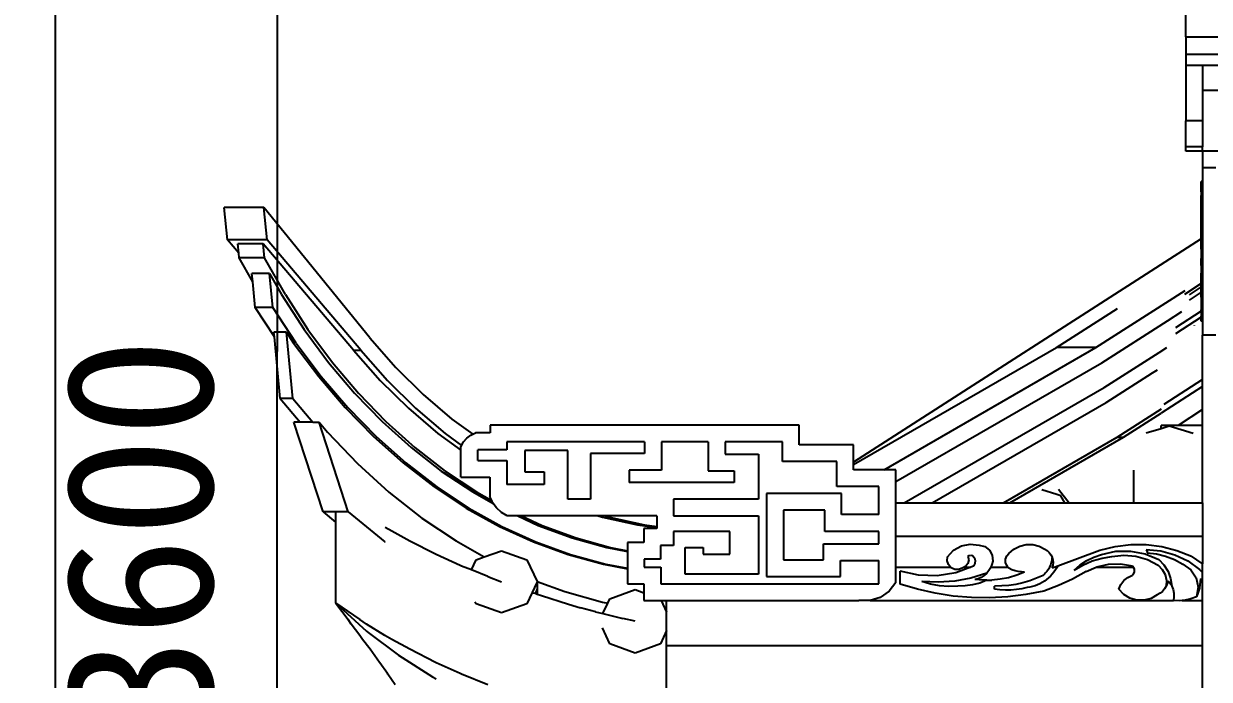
# Model space of a CAD drawing. Extents: x -24961 to 905641, y -154323 to 635957.
# Drawn here: x 391167 to 393992, y -138247 to -136683 of the extents above; entities that cross this region are included whole.
import ezdxf

# ---------------------------------------------------------------- set-up
doc = ezdxf.new("R2010")
doc.units = 0
doc.header["$LTSCALE"] = 1000
doc.header["$MEASUREMENT"] = 0
doc.layers.add('PUB_DIM', color=3, linetype='Continuous')
doc.styles.add('黑体_T3', font='simhei.ttf')
doc.dimstyles.new('副本 STANDARD黑&&100', dxfattribs={"dimtxt": 350, "dimasz": 100, "dimexe": 250, "dimexo": 300, "dimgap": 150, "dimtad": 1, "dimdec": 0, "dimdsep": 46, "dimtxsty": '黑体_T3', "dimblk": 'ARCHTICK', "dimcen": 0.09, "dimadec": 0, "dimazin": 0, "dimtfac": 1, "dimtdec": 0, "dimtix": 1, "dimtmove": 2, "dimatfit": 3, "dimfxl": 0, "dimtolj": 1, "dimtzin": 0, "dimarcsym": 0})

# ---------------------------------------------------------------- blocks, each defined once
blk = doc.blocks.new('_ArchTick')
at = {"color": 0, "linetype": 'ByBlock', "const_width": 0.4}
blk.add_lwpolyline([(-0.5, -0.5), (0.5, 0.5)], dxfattribs=at)
blk = doc.blocks.new('*D569')
at = {"layer": 'Defpoints', "color": 0, "transparency": 16777216}
for p in [(391242.6, -131207.9), (393009.6, -131207.9), (393009.6, -148107.9)]:
    blk.add_point(p, dxfattribs=at)
at = {"layer": 'PUB_DIM', "color": 0, "lineweight": -2, "transparency": 16777216}
for p, q in [((392709.6, -131207.9), (390992.6, -131207.9)), ((391242.6, -148107.9), (391242.6, -131207.9)), ((392709.6, -148107.9), (390992.6, -148107.9))]:
    blk.add_line(p, q, dxfattribs=at)
at = {"layer": 'PUB_DIM', "color": 0, "lineweight": -2, "transparency": 16777216, "xscale": 100, "yscale": 100, "zscale": 100}
for p, rotation in [((391242.6, -131207.9), 90), ((391242.6, -148107.9), 270)]:
    blk.add_blockref('_ArchTick', p, dxfattribs=dict(at, rotation=rotation))
at = {"layer": 'PUB_DIM', "color": 0, "transparency": 16777216, "insert": (390915.6, -139657.9), "char_height": 350, "attachment_point": 5, "rotation": 90, "style": '黑体_T3'}
blk.add_mtext('\\A1;16900', dxfattribs=at)
blk = doc.blocks.new('*D585')
at = {"layer": 'Defpoints', "color": 0, "transparency": 16777216}
for p in [(391771.8, -136107.6), (393008.6, -136107.9), (393007.8, -139707.9)]:
    blk.add_point(p, dxfattribs=at)
at = {"layer": 'PUB_DIM', "color": 0, "lineweight": -2, "transparency": 16777216}
for p, q in [((392708.6, -136107.8), (391521.8, -136107.6)), ((391771.1, -139707.6), (391771.8, -136107.6)), ((392707.8, -139707.8), (391521.1, -139707.6))]:
    blk.add_line(p, q, dxfattribs=at)
at = {"layer": 'PUB_DIM', "color": 0, "lineweight": -2, "transparency": 16777216, "xscale": 100, "yscale": 100, "zscale": 100}
for p, rotation in [((391771.8, -136107.6), 89.98847971758923), ((391771.1, -139707.6), 269.9884797175893)]:
    blk.add_blockref('_ArchTick', p, dxfattribs=dict(at, rotation=rotation))
at = {"layer": 'PUB_DIM', "color": 0, "transparency": 16777216, "insert": (391444.5, -137907.6), "char_height": 350, "attachment_point": 5, "rotation": 89.9885, "style": '黑体_T3'}
blk.add_mtext('\\A1;3600', dxfattribs=at)

msp = doc.modelspace()

# ---------------------------------------------------------------- linework, layer by layer
for p, q in [((393936.4, -136714.2), (393936.4, -136482.2)), ((393936.4, -136714.2), (395860.1, -136714.2)), ((393936.4, -136714.2), (393936.4, -136755.6)), ((393936.4, -136755.6), (395860.1, -136755.6)), ((393936.4, -136755.6), (393936.4, -136781.5)), ((393936.4, -136781.5), (393976.4, -136781.5)), ((393936.4, -136781.5), (393936.4, -136914.3)), ((393976.4, -136781.5), (393976.4, -136841.8)), ((393976.4, -136781.5), (395860.1, -136781.5)), ((393976.4, -136841.8), (395860.1, -136841.8)), ((393976.4, -136841.8), (393976.4, -136914.3)), ((393976.4, -136914.3), (393936.4, -136914.3)), ((393936.4, -136976.6), (393936.4, -136914.3)), ((393976.4, -136914.3), (393976.4, -136976.6)), ((393976.4, -136976.6), (393936.4, -136976.6)), ((393936.4, -136986.6), (393936.4, -136976.6)), ((393976.4, -136986.6), (393936.4, -136986.6)), ((393976.4, -136985.9), (393976.4, -136976.6)), ((393976.4, -136985.9), (395860.1, -136985.9)), ((393976.4, -136985.9), (393976.4, -136986.6)), ((393976.4, -136986.6), (393976.4, -137025.8)), ((393976.4, -137025.8), (394008.1, -137025.8)), ((393976.4, -137025.8), (393976.4, -137059.4)), ((393973.1, -137060), (393973.1, -137059.4)), ((393976.4, -137059.4), (393973.1, -137059.4)), ((393976.4, -137060), (393973.1, -137060)), ((393973.1, -137067.8), (393973.1, -137060)), ((393976.4, -137067.8), (393973.1, -137067.8)), ((393973.1, -137083.9), (393973.1, -137067.8)), ((393976.4, -137059.4), (393976.4, -137060)), ((393976.4, -137060), (393976.4, -137067.8)), ((393976.4, -137067.8), (393976.4, -137083.9)), ((393976.4, -137083.9), (393973.1, -137083.9)), ((393973.1, -137083.9), (393973.1, -137092.5)), ((393976.4, -137092.5), (393973.1, -137092.5)), ((393973.1, -137100), (393973.1, -137092.5)), ((393976.4, -137100), (393973.1, -137100)), ((393973.1, -137108.2), (393973.1, -137100)), ((393976.4, -137083.9), (393976.4, -137092.5)), ((393976.4, -137092.5), (393976.4, -137100)), ((393976.4, -137100), (393976.4, -137108.2)), ((391652.5, -137198.1), (391645.1, -137121.3)), ((391739.4, -137121.3), (391645.1, -137121.3)), ((391991.9, -137432.4), (391739.4, -137121.3)), ((391746.9, -137198.1), (391739.4, -137121.3)), ((393976.4, -137108.2), (393973.1, -137108.2)), ((393973.1, -137150.2), (393973.1, -137108.2)), ((393976.4, -137108.2), (393976.4, -137150.2)), ((393976.4, -137150.2), (393973.1, -137150.2)), ((393973.1, -137190.5), (393973.1, -137150.2)), ((393976.4, -137150.2), (393976.4, -137190.5)), ((391679.7, -137230.3), (391652.5, -137198.1)), ((391746.9, -137198.1), (391652.5, -137198.1)), ((391737.8, -137207.6), (391677.5, -137207.6)), ((391679.7, -137230.3), (391677.5, -137207.6)), ((391953.3, -137461.7), (391737.8, -137207.6)), ((391741, -137241.4), (391737.8, -137207.6)), ((391970.3, -137461.7), (391746.9, -137198.1)), ((393973.1, -137196.3), (393144.4, -137728.7)), ((393976.4, -137190.5), (393973.1, -137190.5)), ((393973.1, -137196.3), (393973.1, -137190.5)), ((393973.1, -137220.6), (393973.1, -137196.3)), ((393976.4, -137190.5), (393976.4, -137220.6)), ((391680.8, -137241.4), (391679.7, -137230.3)), ((391741, -137241.4), (391680.8, -137241.4)), ((391712.9, -137298.2), (391680.8, -137241.4)), ((391790.6, -137329), (391741, -137241.4)), ((393976.4, -137220.6), (393973.1, -137220.6)), ((393973.1, -137220.6), (393973.1, -137228.4)), ((393976.4, -137228.4), (393973.1, -137228.4)), ((393973.1, -137228.4), (393973.1, -137242.8)), ((393976.4, -137242.8), (393973.1, -137242.8)), ((393973.1, -137250.5), (393973.1, -137242.8)), ((393976.4, -137220.6), (393976.4, -137228.4)), ((393976.4, -137228.4), (393976.4, -137242.8)), ((393976.4, -137242.8), (393976.4, -137250.5)), ((393976.4, -137250.5), (393973.1, -137250.5)), ((393973.1, -137259.6), (393973.1, -137250.5)), ((393976.4, -137259.6), (393973.1, -137259.6)), ((393973.1, -137259.6), (393973.1, -137269.1)), ((393976.4, -137269.1), (393973.1, -137269.1)), ((393973.1, -137269.1), (393973.1, -137277.9)), ((393976.4, -137250.5), (393976.4, -137259.6)), ((393976.4, -137259.6), (393976.4, -137269.1)), ((393976.4, -137269.1), (393976.4, -137277.9)), ((391753.2, -137278.9), (391711, -137278.9)), ((391712.9, -137298.2), (391711, -137278.9)), ((391718.8, -137359.9), (391712.9, -137298.2)), ((391761, -137359.9), (391753.2, -137278.9)), ((391753.2, -137278.9), (391781.5, -137329)), ((393976.4, -137277.9), (393973.1, -137277.9)), ((393973.1, -137285.5), (393973.1, -137277.9)), ((393976.4, -137285.5), (393973.1, -137285.5)), ((393973.1, -137298.7), (393973.1, -137285.5)), ((393976.4, -137298.7), (393973.1, -137298.7)), ((393973.1, -137302.9), (393973.1, -137298.7)), ((393976.4, -137277.9), (393976.4, -137285.5)), ((393976.4, -137285.5), (393976.4, -137298.7)), ((393976.4, -137298.7), (393976.4, -137315.3)), ((393722.2, -137455.5), (393934.4, -137319.4)), ((393973.1, -137302.9), (393933.1, -137328.6)), ((393973.1, -137310.5), (393944, -137329.2)), ((393973.1, -137323.4), (393944, -137342.1)), ((393973.1, -137310.5), (393973.1, -137302.9)), ((393973.1, -137310.5), (393973.1, -137315.3)), ((393973.1, -137318.5), (393973.1, -137315.3)), ((393976.4, -137315.3), (393973.1, -137315.3)), ((393976.4, -137318.5), (393973.1, -137318.5)), ((393973.1, -137323.4), (393973.1, -137318.5)), ((393973.1, -137335.1), (393973.1, -137323.4)), ((393976.4, -137315.3), (393976.4, -137318.5)), ((393976.4, -137318.5), (393976.4, -137335.1)), ((391781.5, -137329), (391835.4, -137412.2)), ((391790.6, -137329), (391844.5, -137412.2)), ((393976.4, -137335.1), (393973.1, -137335.1)), ((393973.1, -137335.1), (393973.1, -137351.3)), ((393976.4, -137351.3), (393973.1, -137351.3)), ((393973.1, -137351.3), (393973.1, -137365.3)), ((393976.4, -137335.1), (393976.4, -137351.3)), ((393976.4, -137351.3), (393976.4, -137365.3)), ((391761, -137359.9), (391718.8, -137359.9)), ((391764.4, -137429.5), (391718.8, -137359.9)), ((391816.4, -137444.5), (391761, -137359.9)), ((393627.8, -137455.5), (393773.2, -137362.3)), ((393892.4, -137391.4), (393926.5, -137369.5)), ((393973.1, -137368.6), (393911.4, -137408.2)), ((393973.1, -137383), (393911.9, -137422.3)), ((393976.4, -137365.3), (393973.1, -137365.3)), ((393973.1, -137368.6), (393973.1, -137365.3)), ((393973.1, -137368.6), (393973.1, -137375.5)), ((393976.4, -137375.5), (393973.1, -137375.5)), ((393973.1, -137375.5), (393973.1, -137380.7)), ((393976.4, -137380.7), (393973.1, -137380.7)), ((393973.1, -137383), (393973.1, -137380.7)), ((393973.1, -137389.9), (393973.1, -137383)), ((393976.4, -137365.3), (393976.4, -137375.5)), ((393976.4, -137375.5), (393976.4, -137380.7)), ((393976.4, -137380.7), (393976.4, -137389.9)), ((391835.4, -137412.2), (391893.5, -137490.6)), ((391844.5, -137412.2), (391902.6, -137490.6)), ((393736.2, -137491.6), (393892.4, -137391.4)), ((393957.2, -137402.4), (393957.1, -137402.3)), ((393973.1, -137391.1), (393973.1, -137389.9)), ((393976.4, -137389.9), (393973.1, -137389.9)), ((393973.1, -137392.7), (393973.1, -137391.1)), ((393976.4, -137391.1), (393973.1, -137391.1)), ((393976.4, -137392.7), (393973.1, -137392.7)), ((393976.4, -137389.9), (393976.4, -137391.1)), ((393976.4, -137391.1), (393976.4, -137392.7)), ((393976.4, -137392.7), (393976.4, -137425.8)), ((391793.4, -137418.7), (391763.3, -137418.7)), ((391764.4, -137429.5), (391763.3, -137418.7)), ((391778.6, -137576.9), (391764.4, -137429.5)), ((391808.7, -137576.9), (391793.4, -137418.7)), ((391793.4, -137418.7), (391810.4, -137444.5)), ((391991.9, -137432.4), (392053.6, -137502.7)), ((394008.1, -137425.8), (393976.4, -137425.8)), ((393976.4, -137531.9), (393976.4, -137425.8)), ((391810.4, -137444.5), (391870, -137524.2)), ((391816.4, -137444.5), (391876, -137524.2)), ((391953.3, -137461.7), (391970.3, -137461.7)), ((391953.3, -137461.7), (392016.6, -137533.9)), ((391970.3, -137461.7), (392033.7, -137533.9)), ((393144.4, -137734.6), (393627.8, -137455.5)), ((393217.9, -137746.6), (393722.2, -137455.5)), ((393722.2, -137455.5), (393627.8, -137455.5)), ((393742, -137550.7), (393872.9, -137466.8)), ((393872.9, -137466.8), (393890.9, -137455.2)), ((391893.5, -137490.6), (391955.5, -137563.8)), ((391902.6, -137490.6), (391964.6, -137563.8)), ((393245.2, -137774.9), (393736.2, -137491.6)), ((391870, -137524.2), (391933.5, -137598.6)), ((391876, -137524.2), (391939.6, -137598.6)), ((392053.6, -137502.7), (392118.9, -137567.2)), ((393746.8, -137586.3), (393856.9, -137515.8)), ((393856.9, -137515.8), (393868.9, -137508.1)), ((392016.6, -137533.9), (392083.8, -137600.2)), ((392033.7, -137533.9), (392100.8, -137600.2)), ((393265.5, -137825.6), (393742, -137550.7)), ((393976.4, -137548.5), (393877.7, -137611.9)), ((393976.4, -137531.9), (393884.2, -137591.2)), ((393976.4, -137548.5), (393976.4, -137531.9)), ((393976.4, -137603.4), (393976.4, -137548.5)), ((391778.6, -137576.9), (391825.7, -137633.3)), ((391808.7, -137576.9), (391778.6, -137576.9)), ((391808.7, -137576.9), (391855.8, -137633.3)), ((391955.5, -137563.8), (392021.2, -137631.6)), ((391964.6, -137563.8), (392030.2, -137631.6)), ((392118.9, -137567.2), (392187.6, -137625.8)), ((391933.5, -137598.6), (392000.8, -137667.5)), ((391939.6, -137598.6), (392006.8, -137667.5)), ((392083.8, -137600.2), (392154.3, -137660.4)), ((392100.8, -137600.2), (392171.4, -137660.4)), ((393331.9, -137825.6), (393746.8, -137586.3)), ((393773, -137669.4), (393878.6, -137601.7)), ((393976.4, -137603.4), (393917.9, -137641)), ((393976.4, -137641), (393976.4, -137603.4)), ((391825.7, -137633.3), (391810.6, -137633.3)), ((391880.4, -137846.9), (391810.6, -137633.3)), ((391855.8, -137633.3), (391825.7, -137633.3)), ((391855.8, -137633.3), (391870.9, -137633.3)), ((391940.6, -137846.9), (391870.9, -137633.3)), ((391870.9, -137633.3), (391891.1, -137657.4)), ((392021.2, -137631.6), (392090.2, -137693.7)), ((392030.2, -137631.6), (392099.2, -137693.7)), ((392187.6, -137625.8), (392237, -137661.9)), ((393788, -137669.4), (393877.7, -137611.9)), ((391891.1, -137657.4), (391962.4, -137732)), ((392154.3, -137660.4), (392209, -137700.3)), ((392171.4, -137660.4), (392210.3, -137688.8)), ((392222.7, -137671.1), (392232.6, -137663.9)), ((392232.6, -137663.9), (392237, -137661.9)), ((392237, -137661.9), (392243.7, -137659)), ((392278.4, -137659), (392243.7, -137659)), ((392278.4, -137640.1), (392278.4, -137659)), ((393015.1, -137640.1), (392278.4, -137640.1)), ((393015.1, -137687), (393015.1, -137640.1)), ((393841.7, -137659.1), (393877.7, -137648.1)), ((393877.7, -137648.1), (393877.7, -137641)), ((393917.9, -137641), (393877.7, -137641)), ((393877.7, -137648.1), (393896.6, -137642.3)), ((393896.6, -137642.3), (393953.8, -137659.8)), ((393976.4, -137641), (393917.9, -137641)), ((393976.4, -137705.5), (393976.4, -137641)), ((392000.8, -137667.5), (392071.4, -137730.6)), ((392006.8, -137667.5), (392077.5, -137730.6)), ((392090.2, -137693.7), (392162.2, -137749.8)), ((392099.2, -137693.7), (392171.2, -137749.8)), ((392209, -137691.1), (392210.3, -137688.8)), ((392209, -137700.3), (392209, -137691.1)), ((392210.3, -137688.8), (392214.8, -137680.3)), ((392214.8, -137680.3), (392222.7, -137671.1)), ((392318.4, -137680.1), (392318.4, -137699)), ((392646.8, -137680.1), (392318.4, -137680.1)), ((392646.8, -137680.1), (392646.8, -137707.8)), ((392686.8, -137680.1), (392686.8, -137747.8)), ((392798.4, -137680.1), (392686.8, -137680.1)), ((392798.4, -137680.1), (392798.4, -137749.4)), ((392838.4, -137680.1), (392838.4, -137709.4)), ((392975.1, -137680.1), (392838.4, -137680.1)), ((392975.1, -137727), (392975.1, -137680.1)), ((393144.4, -137687), (393015.1, -137687)), ((393144.4, -137728.7), (393144.4, -137687)), ((393502, -137825.6), (393773, -137669.4)), ((393517, -137825.6), (393788, -137669.4)), ((393773, -137669.4), (393788, -137669.4)), ((392209, -137764.4), (392209, -137700.3)), ((392249, -137724.4), (392249, -137699)), ((392318.4, -137699), (392249, -137699)), ((392463.8, -137700.5), (392361.4, -137700.5)), ((392361.4, -137700.5), (392361.4, -137752)), ((392463.8, -137816.9), (392463.8, -137700.5)), ((392517.7, -137707.8), (392517.7, -137816.9)), ((392646.8, -137707.8), (392517.7, -137707.8)), ((392838.4, -137709.4), (392918.4, -137709.4)), ((392918.4, -137709.4), (392918.4, -137816.9)), ((393976.4, -137705.5), (393973.3, -137705.5)), ((393976.4, -137825.6), (393976.4, -137705.5)), ((391962.4, -137732), (392037.4, -137800.2)), ((392071.4, -137730.6), (392145.2, -137787.5)), ((392077.5, -137730.6), (392151.2, -137787.5)), ((392162.2, -137749.8), (392237, -137799.5)), ((392171.2, -137749.8), (392246, -137799.5)), ((392249, -137724.4), (392318, -137724.4)), ((392318, -137724.4), (392318, -137781.9)), ((392609.7, -137747.8), (392609.7, -137776.9)), ((392686.8, -137747.8), (392609.7, -137747.8)), ((392798.4, -137749.4), (392860.1, -137749.4)), ((392860.1, -137749.4), (392860.1, -137776.9)), ((393104.4, -137727), (392975.1, -137727)), ((393104.4, -137786.6), (393104.4, -137727)), ((393144.4, -137734.6), (393144.4, -137728.7)), ((393144.4, -137746.6), (393144.4, -137734.6)), ((393217.9, -137746.6), (393144.4, -137746.6)), ((393245.2, -137746.6), (393217.9, -137746.6)), ((393245.2, -137774.9), (393245.2, -137746.6)), ((393811.4, -137748.1), (393811.4, -137825.6)), ((392209, -137764.4), (392278, -137764.4)), ((392278, -137764.4), (392278, -137810.6)), ((392361.4, -137752), (392407.5, -137752)), ((392407.5, -137752), (392407.5, -137781.9)), ((392860.1, -137776.9), (392609.7, -137776.9)), ((393245.2, -137825.6), (393245.2, -137774.9)), ((392037.4, -137800.2), (392115.9, -137861.9)), ((392145.2, -137787.5), (392221.7, -137838)), ((392151.2, -137787.5), (392227.7, -137838)), ((392237, -137799.5), (392286.2, -137827.2)), ((392246, -137799.5), (392282.3, -137819.9)), ((392407.5, -137781.9), (392318, -137781.9)), ((393116, -137803.5), (392937.5, -137803.5)), ((392937.5, -137803.5), (392937.5, -138001.3)), ((393205.2, -137786.6), (393104.4, -137786.6)), ((393116, -137853.7), (393116, -137803.5)), ((393205.2, -137853.7), (393205.2, -137786.6)), ((393629.1, -137806), (393593, -137794.9)), ((393638.7, -137808.9), (393629.1, -137806)), ((393633, -137793), (393658.3, -137825.6)), ((392282.3, -137819.9), (392278, -137810.6)), ((392284.6, -137825), (392282.3, -137819.9)), ((392286.2, -137827.2), (392284.6, -137825)), ((392294, -137837.9), (392286.2, -137827.2)), ((392517.7, -137816.9), (392463.8, -137816.9)), ((392918.4, -137816.9), (392715.5, -137816.9)), ((392715.5, -137816.9), (392715.5, -137856.9)), ((393245.2, -137825.6), (393265.5, -137825.6)), ((393245.2, -137905.4), (393245.2, -137825.6)), ((393265.5, -137825.6), (393331.9, -137825.6)), ((393331.9, -137825.6), (393502, -137825.6)), ((393502, -137825.6), (393517, -137825.6)), ((393517, -137825.6), (393553, -137825.6)), ((393553, -137825.6), (393648, -137825.6)), ((393648, -137825.6), (393638.7, -137808.9)), ((393648, -137825.6), (393658.3, -137825.6)), ((393658.3, -137825.6), (393687.4, -137825.6)), ((393687.4, -137825.6), (393811.4, -137825.6)), ((393811.4, -137825.6), (393976.4, -137825.6)), ((393976.4, -137825.6), (393976.4, -137905.4)), ((391880.4, -137846.9), (391910.5, -137871.6)), ((391910.5, -137846.9), (391880.4, -137846.9)), ((391910.5, -137846.9), (391910.5, -137871.6)), ((391940.6, -137846.9), (391910.5, -137846.9)), ((391940.6, -137846.9), (392027.9, -137918.4)), ((392115.9, -137861.9), (392197.3, -137916.6)), ((392221.7, -137838), (392300.6, -137881.9)), ((392227.7, -137838), (392306.6, -137881.9)), ((392305.7, -137848.6), (392294, -137837.9)), ((392319.2, -137856.9), (392305.7, -137848.6)), ((392344.4, -137856.9), (392319.2, -137856.9)), ((392344.4, -137856.9), (392393.4, -137879.5)), ((392353.5, -137856.9), (392344.4, -137856.9)), ((392353.5, -137856.9), (392402.4, -137879.5)), ((392536, -137856.9), (392353.5, -137856.9)), ((392536, -137856.9), (392546, -137860)), ((392553.1, -137856.9), (392536, -137856.9)), ((392546, -137860), (392629.4, -137878.3)), ((392553.1, -137856.9), (392563, -137860)), ((392675.5, -137856.9), (392553.1, -137856.9)), ((392563, -137860), (392646.5, -137878.3)), ((392675.5, -137856.9), (392675.5, -137882)), ((392715.5, -137856.9), (392918.4, -137856.9)), ((392918.4, -137856.9), (392918.4, -137995.7)), ((393076, -137843.5), (392977.5, -137843.5)), ((392977.5, -137843.5), (392977.5, -137961.3)), ((393076, -137893.7), (393076, -137843.5)), ((393205.2, -137853.7), (393116, -137853.7)), ((391910.5, -137871.6), (391910.5, -138063.8)), ((392044.2, -137893.6), (392028.5, -137884.2)), ((392300.6, -137881.9), (392381.6, -137918.9)), ((392306.6, -137881.9), (392387.6, -137918.9)), ((392393.4, -137879.5), (392474.3, -137909.3)), ((392402.4, -137879.5), (392483.4, -137909.3)), ((392629.4, -137878.3), (392675.5, -137884.2)), ((392675.5, -137887.2), (392644.9, -137887.2)), ((392644.9, -137887.2), (392644.9, -137920.4)), ((392646.5, -137878.3), (392675.5, -137882)), ((392675.5, -137882), (392675.5, -137884.2)), ((392675.5, -137884.2), (392675.5, -137887.2)), ((392027.9, -137918.4), (392028.5, -137918.9)), ((392087.5, -137916.8), (392044.2, -137893.6)), ((392148.6, -137948.4), (392087.5, -137916.8)), ((392197.3, -137916.6), (392264.5, -137954.7)), ((392381.6, -137918.9), (392464.3, -137949.1)), ((392387.6, -137918.9), (392470.3, -137949.1)), ((392474.3, -137909.3), (392556.7, -137932.2)), ((392483.4, -137909.3), (392565.7, -137932.2)), ((392644.9, -137920.4), (392605.8, -137920.4)), ((392605.8, -137920.4), (392605.8, -137939.8)), ((392715.5, -137894.3), (392715.5, -137927.2)), ((392849.8, -137894.3), (392715.5, -137894.3)), ((392849.8, -137948), (392849.8, -137894.3)), ((393205.2, -137893.7), (393076, -137893.7)), ((393205.2, -137923.1), (393205.2, -137893.7)), ((393245.2, -137905.4), (393976.4, -137905.4)), ((393245.2, -137978.9), (393245.2, -137905.4)), ((393976.4, -137905.4), (393976.4, -137971.1)), ((392149.7, -137948.9), (392148.6, -137948.4)), ((392206.9, -137974.9), (392149.7, -137948.9)), ((392264.5, -137954.7), (392305.8, -137939.8)), ((392305.8, -137939.8), (392366.1, -137961.5)), ((392464.3, -137949.1), (392548.4, -137972.1)), ((392470.3, -137949.1), (392554.4, -137972.1)), ((392556.7, -137932.2), (392605.8, -137941.5)), ((392565.7, -137932.2), (392605.8, -137939.8)), ((392605.8, -137939.8), (392605.8, -137941.5)), ((392605.8, -137941.5), (392605.8, -137981.7)), ((392684.9, -137927.2), (392684.9, -137960.4)), ((392715.5, -137927.2), (392684.9, -137927.2)), ((392743.4, -137932.2), (392785.9, -137932.2)), ((392743.4, -137995.7), (392743.4, -137932.2)), ((392785.9, -137932.2), (392785.9, -137948)), ((392785.9, -137948), (392849.8, -137948)), ((393073.2, -137961.3), (393073.2, -137923.1)), ((393073.2, -137923.1), (393205.2, -137923.1)), ((393368.8, -137954.2), (393383.1, -137938.6)), ((393383.1, -137938.6), (393401.6, -137928.1)), ((393401.6, -137928.1), (393422.4, -137924)), ((393422.4, -137924), (393443.5, -137926.6)), ((393443.5, -137926.6), (393457.2, -137929.9)), ((393457.2, -137929.9), (393468.3, -137938.4)), ((393468.3, -137938.4), (393475, -137950.7)), ((393509.5, -137952.3), (393514.9, -137946.3)), ((393514.9, -137946.3), (393526.8, -137936.1)), ((393526.8, -137936.1), (393540.7, -137928.9)), ((393540.7, -137928.9), (393555.9, -137925.3)), ((393555.9, -137925.3), (393571.5, -137925.3)), ((393571.5, -137925.3), (393586.7, -137928.9)), ((393586.7, -137928.9), (393600.6, -137936.1)), ((393600.6, -137936.1), (393606.1, -137939.6)), ((393606.1, -137939.6), (393610.8, -137944.1)), ((393610.8, -137944.1), (393614.7, -137949.4)), ((393631.2, -137975.8), (393731.7, -137938.3)), ((393717.1, -137955), (393735.1, -137949.2)), ((393731.7, -137938.3), (393767.9, -137929.5)), ((393735.1, -137949.2), (393769.4, -137941.3)), ((393767.9, -137929.5), (393804.9, -137925.2)), ((393769.4, -137941.3), (393804.6, -137940.7)), ((393804.6, -137940.7), (393839.1, -137947.2)), ((393804.9, -137925.2), (393842.2, -137925.4)), ((393839.1, -137947.2), (393871.7, -137960.6)), ((393841.9, -137936.8), (393844, -137940.6)), ((393841.9, -137936.8), (393876.4, -137939.9)), ((393842.2, -137925.4), (393879.2, -137930.1)), ((393844, -137940.6), (393844, -137945)), ((393844, -137945), (393866.4, -137947.7)), ((393866.4, -137947.7), (393888.2, -137953.2)), ((393876.4, -137939.9), (393909.8, -137949.3)), ((393879.2, -137930.1), (393915.3, -137939.3)), ((393915.3, -137939.3), (393950, -137952.8)), ((392210.6, -137976.4), (392206.9, -137974.9)), ((392234, -137985.8), (392210.6, -137976.4)), ((392234, -137985.8), (392245.6, -137961.5)), ((392245.6, -137961.5), (392264.5, -137954.7)), ((392366.1, -137961.5), (392390.6, -138013)), ((392548.4, -137972.1), (392605.8, -137982.8)), ((392554.4, -137972.1), (392605.8, -137981.7)), ((392645.8, -137960.4), (392645.8, -137979.2)), ((392684.9, -137960.4), (392645.8, -137960.4)), ((392977.5, -137961.3), (393073.2, -137961.3)), ((393113.2, -138001.3), (393113.2, -137963.1)), ((393113.2, -137963.1), (393205.2, -137963.1)), ((393205.2, -138018.6), (393205.2, -137963.1)), ((393367.7, -137963.9), (393368.8, -137954.2)), ((393370.7, -137973.1), (393367.7, -137963.9)), ((393375.8, -137978.9), (393370.7, -137973.1)), ((393412, -137976.8), (393408, -137978.9)), ((393417.1, -137970.2), (393412, -137976.8)), ((393418.9, -137962), (393417.1, -137970.2)), ((393417.2, -137953.8), (393420.4, -137951.4)), ((393417.2, -137953.8), (393418.9, -137962)), ((393420.4, -137951.4), (393424.3, -137950.4)), ((393430.3, -137976.5), (393424, -137978.9)), ((393424.3, -137950.4), (393428.3, -137951)), ((393428.3, -137951), (393432.8, -137956.5)), ((393433.9, -137970.4), (393430.3, -137976.5)), ((393432.8, -137956.5), (393434.7, -137963.3)), ((393434.7, -137963.3), (393433.9, -137970.4)), ((393474.4, -137972.7), (393472, -137978.9)), ((393476.2, -137964.7), (393474.4, -137972.7)), ((393475, -137950.7), (393476.2, -137964.7)), ((393506.6, -137959.8), (393509.5, -137952.3)), ((393506.6, -137967.9), (393506.6, -137959.8)), ((393509.5, -137975.4), (393506.6, -137967.9)), ((393512.5, -137978.9), (393509.5, -137975.4)), ((393613.3, -137975.5), (393611.6, -137979.3)), ((393614.7, -137971.6), (393613.3, -137975.5)), ((393614.7, -137949.4), (393617.5, -137955.3)), ((393615.8, -137967.6), (393614.7, -137971.6)), ((393616.7, -137963.5), (393615.8, -137967.6)), ((393617.3, -137959.4), (393616.7, -137963.5)), ((393617.5, -137955.3), (393617.3, -137959.4)), ((393617.5, -137955.3), (393619.3, -137961.6)), ((393619.3, -137974.6), (393618.2, -137978.9)), ((393619.3, -137961.6), (393619.9, -137968.1)), ((393619.9, -137968.1), (393619.3, -137974.6)), ((393623, -137978.9), (393631.2, -137975.8)), ((393631.2, -137975.8), (393628.9, -137980.4)), ((393670.4, -137986.2), (393684.5, -137973.7)), ((393670.4, -137986.2), (393691.3, -137974)), ((393684.5, -137973.7), (393700.2, -137963.2)), ((393691.3, -137974), (393713.4, -137964.4)), ((393700.2, -137963.2), (393717.1, -137955)), ((393713.4, -137964.4), (393736.6, -137957.7)), ((393724.6, -137978.1), (393752.4, -137971.9)), ((393736.6, -137957.7), (393760.4, -137953.8)), ((393752.4, -137971.9), (393780.8, -137971.2)), ((393760.4, -137953.8), (393788.9, -137950.2)), ((393780.8, -137971.2), (393808.9, -137976)), ((393788.9, -137950.2), (393817.6, -137952.5)), ((393808.9, -137976), (393810.8, -137978.9)), ((393817.6, -137952.5), (393845.1, -137960.8)), ((393845.1, -137960.8), (393870.3, -137974.6)), ((393870.3, -137974.6), (393880.1, -137984.7)), ((393871.7, -137960.6), (393884.2, -137973.9)), ((393884.2, -137973.9), (393893.9, -137989.4)), ((393888.2, -137953.2), (393909.3, -137961.2)), ((393909.3, -137961.2), (393929.2, -137971.7)), ((393909.8, -137949.3), (393940.9, -137964.4)), ((393929.2, -137971.7), (393948, -137985.2)), ((393940.9, -137964.4), (393968.8, -137984.9)), ((393975.1, -137970.5), (393950, -137952.8)), ((393976.4, -137971.1), (393975.1, -137970.5)), ((393976.4, -137991.9), (393976.4, -137971.1)), ((392273.4, -138001.4), (392234, -137985.8)), ((392273.4, -138001.4), (392305.8, -138013.9)), ((392605.8, -137981.7), (392605.8, -137982.8)), ((392605.8, -137982.8), (392605.8, -138019.2)), ((392645.8, -137979.2), (392685.2, -137979.2)), ((392685.2, -137979.2), (392685.2, -138018.6)), ((392918.4, -137995.7), (392743.4, -137995.7)), ((392937.5, -138001.3), (393113.2, -138001.3)), ((393245.2, -137978.9), (393375.8, -137978.9)), ((393245.2, -138016), (393245.2, -137978.9)), ((393255.3, -138019.5), (393255.3, -137988.6)), ((393299.1, -137998.5), (393255.3, -137988.6)), ((393344, -137999.7), (393299.1, -137998.5)), ((393388.3, -137992.3), (393344, -137999.7)), ((393377.1, -137980.4), (393375.8, -137978.9)), ((393386, -137984.4), (393377.1, -137980.4)), ((393424.4, -138005.3), (393385.7, -138012.5)), ((393395.7, -137984.5), (393386, -137984.4)), ((393424, -137978.9), (393388.3, -137992.3)), ((393404.6, -137980.7), (393395.7, -137984.5)), ((393408, -137978.9), (393404.6, -137980.7)), ((393408, -137978.9), (393424, -137978.9)), ((393462, -137993.7), (393424.4, -138005.3)), ((393448.9, -138003.4), (393441.3, -138006.6)), ((393455.8, -137999.1), (393448.9, -138003.4)), ((393462, -137993.7), (393455.8, -137999.1)), ((393467.2, -137987.4), (393462, -137993.7)), ((393471.4, -137980.3), (393467.2, -137987.4)), ((393472, -137978.9), (393471.4, -137980.3)), ((393472, -137978.9), (393512.5, -137978.9)), ((393513.9, -138004.2), (393494, -138008.1)), ((393514.8, -137981.5), (393512.5, -137978.9)), ((393533.4, -137998.5), (393513.9, -138004.2)), ((393522, -137985.2), (393514.8, -137981.5)), ((393529.4, -137987.5), (393522, -137985.2)), ((393536.9, -137989.3), (393529.4, -137987.5)), ((393552.2, -137991), (393533.4, -137998.5)), ((393544.5, -137990.5), (393536.9, -137989.3)), ((393552.2, -137991), (393544.5, -137990.5)), ((393580.7, -138005.7), (393564.7, -138011.6)), ((393596.3, -137998.7), (393580.7, -138005.7)), ((393599.4, -137995.9), (393596.3, -137998.7)), ((393602.3, -137992.9), (393599.4, -137995.9)), ((393604.9, -137989.8), (393602.3, -137992.9)), ((393609.5, -138004.9), (393604.6, -138008.9)), ((393607.4, -137986.4), (393604.9, -137989.8)), ((393609.6, -137982.9), (393607.4, -137986.4)), ((393614, -138000.5), (393609.5, -138004.9)), ((393611.6, -137979.3), (393609.6, -137982.9)), ((393618.2, -137995.9), (393614, -138000.5)), ((393617.6, -137980.9), (393623, -137978.9)), ((393618.2, -137978.9), (393617.6, -137980.9)), ((393618.2, -137978.9), (393623, -137978.9)), ((393622.1, -137991), (393618.2, -137995.9)), ((393625.7, -137985.8), (393622.1, -137991)), ((393628.9, -137980.4), (393625.7, -137985.8)), ((393698.5, -137989.5), (393666.1, -138007.5)), ((393698.5, -137989.5), (393722.8, -137978.9)), ((393722.8, -137978.9), (393724.6, -137978.1)), ((393722.8, -137978.9), (393810.8, -137978.9)), ((393789, -138011.1), (393798.4, -138003.4)), ((393798.4, -138003.4), (393809.3, -137998)), ((393813.6, -137991), (393809.3, -137998)), ((393810.8, -137978.9), (393813.4, -137982.8)), ((393813.4, -137982.8), (393813.6, -137991)), ((393880.1, -137984.7), (393886.9, -137997)), ((393886.9, -137997), (393890.1, -138010.7)), ((393893.9, -137989.4), (393900.2, -138006.5)), ((393948, -137985.2), (393960.7, -138004.6)), ((393960.7, -138004.6), (393965.4, -138027.2)), ((393976.4, -137991.9), (393968.8, -137984.9)), ((393976.4, -138010.6), (393976.4, -137991.9)), ((392391, -138013.9), (392366.1, -138066.4)), ((392391, -138030.6), (392386.3, -138040.7)), ((392391, -138030.6), (392386.3, -138040.6)), ((392390.6, -138013), (392456.2, -138037.3)), ((392390.6, -138013), (392391, -138013.9)), ((392391, -138013.9), (392391, -138030.6)), ((392391, -138030.6), (392391, -138043.2)), ((392563.7, -138054.8), (392624, -138032.6)), ((392605.8, -138019.2), (392645.2, -138019.2)), ((392624, -138032.6), (392645.2, -138040.4)), ((392645.2, -138019.2), (392645.2, -138040.4)), ((392685.2, -138018.6), (393205.2, -138018.6)), ((393245.2, -138016), (393229.3, -138036.5)), ((393296.9, -138031.9), (393255.3, -138019.5)), ((393339.3, -138041.5), (393296.9, -138031.9)), ((393328, -138019.9), (393307.2, -138013.3)), ((393346.5, -138015.2), (393307.2, -138013.3)), ((393349.5, -138023.9), (393328, -138019.9)), ((393385.7, -138012.5), (393346.5, -138015.2)), ((393371.2, -138025.4), (393349.5, -138023.9)), ((393393, -138024.2), (393371.2, -138025.4)), ((393410.8, -138023.9), (393393, -138024.2)), ((393428.3, -138021.5), (393410.8, -138023.9)), ((393445.5, -138017), (393428.3, -138021.5)), ((393441.3, -138006.6), (393433.4, -138008.6)), ((393453.6, -138010.3), (393433.4, -138008.6)), ((393462.5, -138010.2), (393445.5, -138017)), ((393462.5, -138010.2), (393453.6, -138010.3)), ((393462.5, -138010.2), (393473.8, -138010.1)), ((393494, -138008.1), (393473.8, -138010.1)), ((393480.3, -138031.7), (393480.5, -138024.1)), ((393493.4, -138033.2), (393480.3, -138031.7)), ((393497.6, -138023.9), (393480.5, -138024.1)), ((393506.5, -138033.9), (393493.4, -138033.2)), ((393514.7, -138022.6), (393497.6, -138023.9)), ((393519.7, -138033.7), (393506.5, -138033.9)), ((393531.6, -138020.1), (393514.7, -138022.6)), ((393532.8, -138032.6), (393519.7, -138033.7)), ((393548.3, -138016.4), (393531.6, -138020.1)), ((393545.8, -138030.6), (393532.8, -138032.6)), ((393558.6, -138027.7), (393545.8, -138030.6)), ((393564.7, -138011.6), (393548.3, -138016.4)), ((393564.8, -138026.8), (393558.6, -138027.7)), ((393571, -138025.4), (393564.8, -138026.8)), ((393577, -138023.7), (393571, -138025.4)), ((393582.9, -138021.5), (393577, -138023.7)), ((393588.7, -138018.9), (393582.9, -138021.5)), ((393594.2, -138015.9), (393588.7, -138018.9)), ((393599.5, -138012.6), (393594.2, -138015.9)), ((393632.6, -138023.1), (393598, -138036.4)), ((393604.6, -138008.9), (393599.5, -138012.6)), ((393666.1, -138007.5), (393632.6, -138023.1)), ((393776.5, -138031.8), (393781.6, -138020.8)), ((393788.4, -138044.3), (393776.5, -138031.8)), ((393781.6, -138020.8), (393789, -138011.1)), ((393885.5, -138031.1), (393880.6, -138036.8)), ((393889.5, -138024.8), (393885.5, -138031.1)), ((393890.1, -138010.7), (393889.5, -138024.8)), ((393891.4, -138020.5), (393889.5, -138024.8)), ((393892.9, -138016.1), (393891.4, -138020.5)), ((393893.9, -138011.6), (393892.9, -138016.1)), ((393893.9, -138011.6), (393897.3, -138015.6)), ((393897.3, -138015.6), (393900.3, -138020)), ((393900.2, -138006.5), (393902.9, -138024.6)), ((393900.3, -138020), (393902.9, -138024.6)), ((393902.9, -138024.6), (393906, -138032.7)), ((393906, -138032.7), (393907.7, -138041.3)), ((393965.4, -138027.2), (393961.5, -138050)), ((393968.6, -138028.9), (393966.7, -138036.1)), ((393970, -138021.5), (393968.6, -138028.9)), ((393970.9, -138014.1), (393970, -138021.5)), ((393971.2, -138006.6), (393970.9, -138014.1)), ((393976.4, -138010.6), (393971.2, -138006.6)), ((393976.4, -138058.6), (393976.4, -138010.6)), ((392245.6, -138066.4), (392243.3, -138061.6)), ((392381.5, -138040), (392385.9, -138041.5)), ((392386.2, -138040.7), (392385.9, -138041.5)), ((392385.9, -138041.5), (392386, -138041.5)), ((392386.3, -138040.8), (392386, -138041.5)), ((392386, -138041.5), (392391, -138043.2)), ((392386.3, -138040.6), (392386.2, -138040.7)), ((392386.2, -138040.7), (392386.3, -138040.8)), ((392386.3, -138040.6), (392386.3, -138040.7)), ((392386.3, -138040.7), (392386.3, -138040.8)), ((392391, -138043.2), (392400.8, -138046.4)), ((392400.8, -138046.4), (392465.2, -138067)), ((392456.2, -138037.3), (392546, -138062.4)), ((392559, -138064.9), (392563.7, -138054.8)), ((392645.2, -138040.4), (392645.2, -138058.6)), ((392645.2, -138058.6), (392686, -138058.6)), ((392686, -138058.6), (392698.8, -138086.1)), ((392686, -138058.6), (392699.2, -138058.6)), ((392699.2, -138058.6), (393157.1, -138058.6)), ((392699.2, -138086.1), (392699.2, -138058.6)), ((393183.1, -138058.9), (393157.1, -138058.6)), ((393184, -138058.6), (393183.1, -138058.9)), ((393207.9, -138051.3), (393184, -138058.6)), ((393184, -138058.6), (393906.7, -138058.6)), ((393229.3, -138036.5), (393207.9, -138051.3)), ((393382.2, -138048.1), (393339.3, -138041.5)), ((393425.5, -138051.7), (393382.2, -138048.1)), ((393468.9, -138052.3), (393425.5, -138051.7)), ((393512.3, -138050), (393468.9, -138052.3)), ((393555.4, -138044.7), (393512.3, -138050)), ((393598, -138036.4), (393555.4, -138044.7)), ((393803.1, -138053.2), (393788.4, -138044.3)), ((393819.6, -138058), (393803.1, -138053.2)), ((393836.8, -138058.2), (393819.6, -138058)), ((393853.5, -138053.9), (393836.8, -138058.2)), ((393868.4, -138045.3), (393853.5, -138053.9)), ((393874.8, -138041.5), (393868.4, -138045.3)), ((393880.6, -138036.8), (393874.8, -138041.5)), ((393908, -138050), (393906.7, -138058.6)), ((393920.7, -138059.2), (393906.7, -138058.6)), ((393907.7, -138041.3), (393908, -138050)), ((393927.5, -138058.6), (393920.7, -138059.2)), ((393934.7, -138058), (393927.5, -138058.6)), ((393927.5, -138058.6), (393976.4, -138058.6)), ((393948.3, -138054.9), (393934.7, -138058)), ((393961.5, -138050), (393948.3, -138054.9)), ((393964.3, -138043.2), (393961.5, -138050)), ((393966.7, -138036.1), (393964.3, -138043.2)), ((393976.4, -138166.2), (393976.4, -138058.6)), ((391910.5, -138063.8), (391940.3, -138104.2)), ((391910.5, -138063.8), (391984.3, -138131.8)), ((391910.5, -138063.8), (391968.3, -138104.2)), ((392305.8, -138088.1), (392245.6, -138066.4)), ((392366.1, -138066.4), (392305.8, -138088.1)), ((392465.2, -138067), (392494, -138075.9)), ((392529.9, -138085.5), (392494, -138075.9)), ((392529.9, -138085.5), (392540.3, -138088.2)), ((392540.3, -138088.2), (392547.4, -138089.9)), ((392546, -138062.4), (392559, -138064.9)), ((392547.4, -138089.9), (392559, -138064.9)), ((392547.4, -138089.9), (392594.9, -138101.5)), ((392698.8, -138086.1), (392699.2, -138086.1)), ((392698.8, -138086.1), (392699.2, -138086.8)), ((392699.2, -138086.8), (392699.2, -138086.1)), ((392699.2, -138129.8), (392699.2, -138086.8)), ((391947.7, -138114.9), (391940.3, -138104.2)), ((391967.8, -138141.7), (391947.7, -138114.9)), ((391984.3, -138114.9), (391968.3, -138104.2)), ((392027.4, -138141.7), (391984.3, -138114.9)), ((392624, -138108.3), (392594.9, -138101.5)), ((391974.8, -138151.8), (391967.8, -138141.7)), ((391984.3, -138131.8), (391987.7, -138134.8)), ((391987.7, -138134.8), (392059.9, -138188.8)), ((392044.2, -138151.8), (392027.4, -138141.7)), ((392563.7, -138161.9), (392546.1, -138124)), ((392699.2, -138129.8), (392684.2, -138161.9)), ((392699.2, -138166.2), (392699.2, -138129.8)), ((391992.7, -138174.9), (391974.8, -138151.8)), ((392015.2, -138206.6), (391992.7, -138174.9)), ((392087.5, -138174.9), (392044.2, -138151.8)), ((392148.6, -138206.6), (392087.5, -138174.9)), ((392624, -138184.1), (392563.7, -138161.9)), ((392684.2, -138161.9), (392624, -138184.1)), ((392699.2, -138166.2), (393976.4, -138166.2)), ((392699.2, -138383), (392699.2, -138166.2)), ((393976.4, -138398.2), (393976.4, -138166.2)), ((392059.9, -138188.8), (392141.2, -138241)), ((392015.5, -138207.1), (392015.2, -138206.6)), ((392033.9, -138233.1), (392015.5, -138207.1)), ((392149.7, -138207.1), (392148.6, -138206.6)), ((392206.9, -138233.1), (392149.7, -138207.1)), ((392035.1, -138234.6), (392033.9, -138233.1)), ((392052.4, -138259.6), (392035.1, -138234.6)), ((392141.2, -138241), (392149.7, -138245.6)), ((392210.6, -138234.6), (392206.9, -138233.1)), ((392273.4, -138259.6), (392210.6, -138234.6))]:
    msp.add_line(p, q)

# ---------------------------------------------------------------- dimensions: what is measured, and where the dimension line sits
at = {"layer": 'PUB_DIM'}
for p1, p2, distance, picture, middle in [((393009.6, -148107.9), (393009.6, -131207.9), 1767, '*D569', (390915.6, -139657.9)), ((393007.8, -139707.9), (393008.6, -136107.9), 1236.7, '*D585', (391444.5, -137907.6))]:
    dim = msp.add_aligned_dim(p1=p1, p2=p2, distance=distance, dimstyle='副本 STANDARD黑&&100', dxfattribs=at)
    dim.commit()
    dim.dimension.update_dxf_attribs({"geometry": picture, "text_midpoint": middle})

doc.saveas('drawing.dxf')
